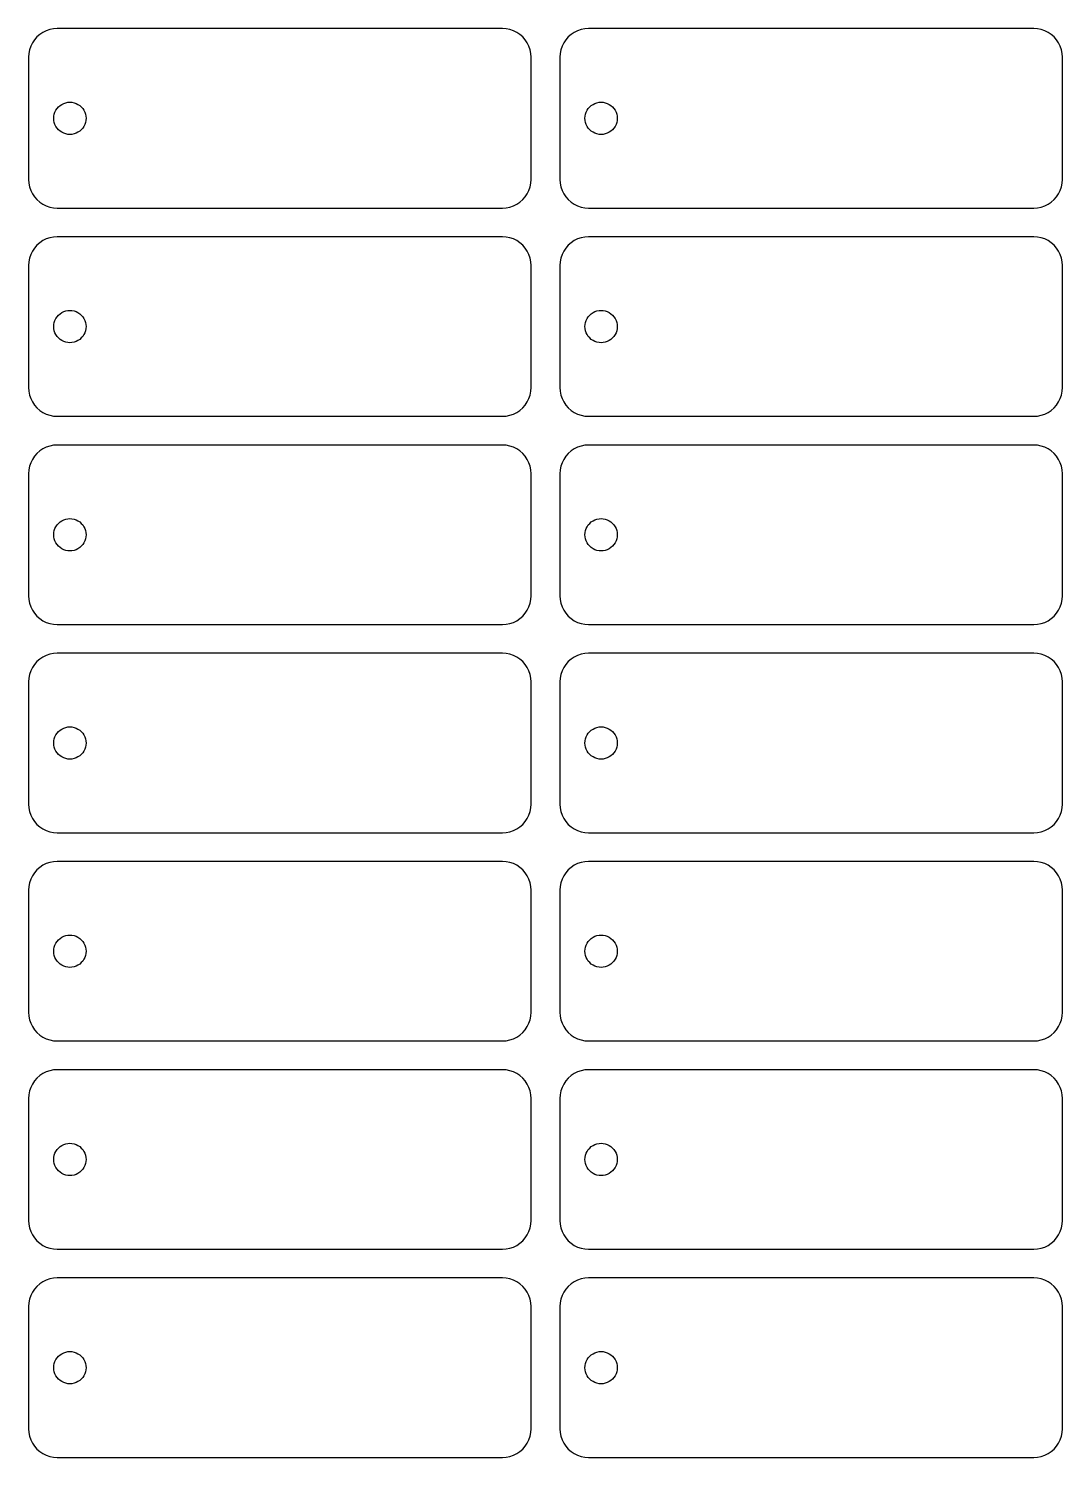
# Model space of a CAD drawing. Header units: metres. Extents: x 5 to 593, y 22 to 395.
# Drawn here: x 153 to 297, y 196 to 395 of the extents above; entities that cross this region are included whole.
import ezdxf

# ---------------------------------------------------------------- set-up
doc = ezdxf.new("R2010")
doc.units = ezdxf.units.M

msp = doc.modelspace()

# ---------------------------------------------------------------- linework, layer by layer
for p, q in [((154.565, 394.173), (154.172, 393.828)), ((155, 394.464), (154.565, 394.173)), ((155.469, 394.696), (155, 394.464)), ((155.965, 394.864), (155.469, 394.696)), ((156.478, 394.966), (155.965, 394.864)), ((157, 395), (156.478, 394.966)), ((219, 395), (157, 395)), ((219.522, 394.966), (219, 395)), ((220.035, 394.864), (219.522, 394.966)), ((220.531, 394.696), (220.035, 394.864)), ((221, 394.464), (220.531, 394.696)), ((221.435, 394.173), (221, 394.464)), ((221.828, 393.828), (221.435, 394.173)), ((228.565, 394.173), (228.172, 393.828)), ((229, 394.464), (228.565, 394.173)), ((229.469, 394.696), (229, 394.464)), ((229.965, 394.864), (229.469, 394.696)), ((230.478, 394.966), (229.965, 394.864)), ((231, 395), (230.478, 394.966)), ((293, 395), (231, 395)), ((293.522, 394.966), (293, 395)), ((294.035, 394.864), (293.522, 394.966)), ((294.531, 394.696), (294.035, 394.864)), ((295, 394.464), (294.531, 394.696)), ((295.435, 394.173), (295, 394.464)), ((295.828, 393.828), (295.435, 394.173)), ((153.136, 392.035), (153.034, 391.522)), ((153.304, 392.531), (153.136, 392.035)), ((153.536, 393), (153.304, 392.531)), ((153.827, 393.435), (153.536, 393)), ((154.172, 393.828), (153.827, 393.435)), ((222.173, 393.435), (221.828, 393.828)), ((222.464, 393), (222.173, 393.435)), ((222.696, 392.531), (222.464, 393)), ((222.864, 392.035), (222.696, 392.531)), ((222.966, 391.522), (222.864, 392.035)), ((227.136, 392.035), (227.034, 391.522)), ((227.304, 392.531), (227.136, 392.035)), ((227.536, 393), (227.304, 392.531)), ((227.827, 393.435), (227.536, 393)), ((228.172, 393.828), (227.827, 393.435)), ((296.173, 393.435), (295.828, 393.828)), ((296.464, 393), (296.173, 393.435)), ((296.696, 392.531), (296.464, 393)), ((296.864, 392.035), (296.696, 392.531)), ((296.966, 391.522), (296.864, 392.035)), ((153.034, 391.522), (153, 391)), ((153, 391), (153, 374)), ((223, 391), (222.966, 391.522)), ((223, 374), (223, 391)), ((227.034, 391.522), (227, 391)), ((227, 391), (227, 374)), ((297, 391), (296.966, 391.522)), ((297, 374), (297, 391)), ((156.965, 383.87), (157.159, 384.091)), ((157.159, 384.091), (157.38, 384.285)), ((157.38, 384.285), (157.625, 384.449)), ((157.625, 384.449), (157.889, 384.579)), ((157.889, 384.579), (158.168, 384.673)), ((158.168, 384.673), (158.456, 384.731)), ((158.456, 384.731), (158.75, 384.75)), ((158.75, 384.75), (159.044, 384.731)), ((159.044, 384.731), (159.332, 384.673)), ((159.332, 384.673), (159.611, 384.579)), ((159.611, 384.579), (159.875, 384.449)), ((159.875, 384.449), (160.12, 384.285)), ((160.12, 384.285), (160.341, 384.091)), ((160.341, 384.091), (160.535, 383.87)), ((230.965, 383.87), (231.159, 384.091)), ((231.159, 384.091), (231.38, 384.285)), ((231.38, 384.285), (231.625, 384.449)), ((231.625, 384.449), (231.889, 384.579)), ((231.889, 384.579), (232.168, 384.673)), ((232.168, 384.673), (232.456, 384.731)), ((232.456, 384.731), (232.75, 384.75)), ((232.75, 384.75), (233.044, 384.731)), ((233.044, 384.731), (233.332, 384.673)), ((233.332, 384.673), (233.611, 384.579)), ((233.611, 384.579), (233.875, 384.449)), ((233.875, 384.449), (234.12, 384.285)), ((234.12, 384.285), (234.341, 384.091)), ((234.341, 384.091), (234.535, 383.87)), ((156.5, 382.5), (156.519, 382.794)), ((156.519, 382.206), (156.5, 382.5)), ((156.519, 382.794), (156.577, 383.082)), ((156.577, 381.918), (156.519, 382.206)), ((156.577, 383.082), (156.671, 383.361)), ((156.671, 383.361), (156.801, 383.625)), ((156.801, 383.625), (156.965, 383.87)), ((160.535, 383.87), (160.699, 383.625)), ((160.699, 383.625), (160.829, 383.361)), ((160.829, 383.361), (160.923, 383.082)), ((160.923, 383.082), (160.981, 382.794)), ((160.981, 382.206), (160.923, 381.918)), ((160.981, 382.794), (161, 382.5)), ((161, 382.5), (160.981, 382.206)), ((230.5, 382.5), (230.519, 382.794)), ((230.519, 382.206), (230.5, 382.5)), ((230.519, 382.794), (230.577, 383.082)), ((230.577, 381.918), (230.519, 382.206)), ((230.577, 383.082), (230.671, 383.361)), ((230.671, 383.361), (230.801, 383.625)), ((230.801, 383.625), (230.965, 383.87)), ((234.535, 383.87), (234.699, 383.625)), ((234.699, 383.625), (234.829, 383.361)), ((234.829, 383.361), (234.923, 383.082)), ((234.923, 383.082), (234.981, 382.794)), ((234.981, 382.206), (234.923, 381.918)), ((234.981, 382.794), (235, 382.5)), ((235, 382.5), (234.981, 382.206)), ((156.671, 381.639), (156.577, 381.918)), ((156.801, 381.375), (156.671, 381.639)), ((156.965, 381.13), (156.801, 381.375)), ((157.159, 380.909), (156.965, 381.13)), ((157.38, 380.715), (157.159, 380.909)), ((157.625, 380.551), (157.38, 380.715)), ((157.889, 380.421), (157.625, 380.551)), ((158.168, 380.327), (157.889, 380.421)), ((158.456, 380.269), (158.168, 380.327)), ((158.75, 380.25), (158.456, 380.269)), ((159.044, 380.269), (158.75, 380.25)), ((159.332, 380.327), (159.044, 380.269)), ((159.611, 380.421), (159.332, 380.327)), ((159.875, 380.551), (159.611, 380.421)), ((160.12, 380.715), (159.875, 380.551)), ((160.341, 380.909), (160.12, 380.715)), ((160.535, 381.13), (160.341, 380.909)), ((160.699, 381.375), (160.535, 381.13)), ((160.829, 381.639), (160.699, 381.375)), ((160.923, 381.918), (160.829, 381.639)), ((230.671, 381.639), (230.577, 381.918)), ((230.801, 381.375), (230.671, 381.639)), ((230.965, 381.13), (230.801, 381.375)), ((231.159, 380.909), (230.965, 381.13)), ((231.38, 380.715), (231.159, 380.909)), ((231.625, 380.551), (231.38, 380.715)), ((231.889, 380.421), (231.625, 380.551)), ((232.168, 380.327), (231.889, 380.421)), ((232.456, 380.269), (232.168, 380.327)), ((232.75, 380.25), (232.456, 380.269)), ((233.044, 380.269), (232.75, 380.25)), ((233.332, 380.327), (233.044, 380.269)), ((233.611, 380.421), (233.332, 380.327)), ((233.875, 380.551), (233.611, 380.421)), ((234.12, 380.715), (233.875, 380.551)), ((234.341, 380.909), (234.12, 380.715)), ((234.535, 381.13), (234.341, 380.909)), ((234.699, 381.375), (234.535, 381.13)), ((234.829, 381.639), (234.699, 381.375)), ((234.923, 381.918), (234.829, 381.639)), ((153, 374), (153.034, 373.478)), ((153.034, 373.478), (153.136, 372.965)), ((153.136, 372.965), (153.304, 372.469)), ((153.304, 372.469), (153.536, 372)), ((222.464, 372), (222.696, 372.469)), ((222.696, 372.469), (222.864, 372.965)), ((222.864, 372.965), (222.966, 373.478)), ((222.966, 373.478), (223, 374)), ((227, 374), (227.034, 373.478)), ((227.034, 373.478), (227.136, 372.965)), ((227.136, 372.965), (227.304, 372.469)), ((227.304, 372.469), (227.536, 372)), ((296.464, 372), (296.696, 372.469)), ((296.696, 372.469), (296.864, 372.965)), ((296.864, 372.965), (296.966, 373.478)), ((296.966, 373.478), (297, 374)), ((153.536, 372), (153.827, 371.565)), ((153.827, 371.565), (154.172, 371.172)), ((154.172, 371.172), (154.565, 370.827)), ((154.565, 370.827), (155, 370.536)), ((155, 370.536), (155.469, 370.304)), ((155.469, 370.304), (155.965, 370.136)), ((220.035, 370.136), (220.531, 370.304)), ((220.531, 370.304), (221, 370.536)), ((221, 370.536), (221.435, 370.827)), ((221.435, 370.827), (221.828, 371.172)), ((221.828, 371.172), (222.173, 371.565)), ((222.173, 371.565), (222.464, 372)), ((227.536, 372), (227.827, 371.565)), ((227.827, 371.565), (228.172, 371.172)), ((228.172, 371.172), (228.565, 370.827)), ((228.565, 370.827), (229, 370.536)), ((229, 370.536), (229.469, 370.304)), ((229.469, 370.304), (229.965, 370.136)), ((294.035, 370.136), (294.531, 370.304)), ((294.531, 370.304), (295, 370.536)), ((295, 370.536), (295.435, 370.827)), ((295.435, 370.827), (295.828, 371.172)), ((295.828, 371.172), (296.173, 371.565)), ((296.173, 371.565), (296.464, 372)), ((155.965, 370.136), (156.478, 370.034)), ((156.478, 370.034), (157, 370)), ((157, 370), (219, 370)), ((219, 370), (219.522, 370.034)), ((219.522, 370.034), (220.035, 370.136)), ((229.965, 370.136), (230.478, 370.034)), ((230.478, 370.034), (231, 370)), ((231, 370), (293, 370)), ((293, 370), (293.522, 370.034)), ((293.522, 370.034), (294.035, 370.136)), ((153.827, 364.435), (153.536, 364)), ((154.172, 364.828), (153.827, 364.435)), ((154.565, 365.173), (154.172, 364.828)), ((155, 365.464), (154.565, 365.173)), ((155.469, 365.696), (155, 365.464)), ((155.965, 365.864), (155.469, 365.696)), ((156.478, 365.966), (155.965, 365.864)), ((157, 366), (156.478, 365.966)), ((219, 366), (157, 366)), ((219.522, 365.966), (219, 366)), ((220.035, 365.864), (219.522, 365.966)), ((220.531, 365.696), (220.035, 365.864)), ((221, 365.464), (220.531, 365.696)), ((221.435, 365.173), (221, 365.464)), ((221.828, 364.828), (221.435, 365.173)), ((222.173, 364.435), (221.828, 364.828)), ((222.464, 364), (222.173, 364.435)), ((227.827, 364.435), (227.536, 364)), ((228.172, 364.828), (227.827, 364.435)), ((228.565, 365.173), (228.172, 364.828)), ((229, 365.464), (228.565, 365.173)), ((229.469, 365.696), (229, 365.464)), ((229.965, 365.864), (229.469, 365.696)), ((230.478, 365.966), (229.965, 365.864)), ((231, 366), (230.478, 365.966)), ((293, 366), (231, 366)), ((293.522, 365.966), (293, 366)), ((294.035, 365.864), (293.522, 365.966)), ((294.531, 365.696), (294.035, 365.864)), ((295, 365.464), (294.531, 365.696)), ((295.435, 365.173), (295, 365.464)), ((295.828, 364.828), (295.435, 365.173)), ((296.173, 364.435), (295.828, 364.828)), ((296.464, 364), (296.173, 364.435)), ((153.034, 362.522), (153, 362)), ((153.136, 363.035), (153.034, 362.522)), ((153.304, 363.531), (153.136, 363.035)), ((153.536, 364), (153.304, 363.531)), ((222.696, 363.531), (222.464, 364)), ((222.864, 363.035), (222.696, 363.531)), ((222.966, 362.522), (222.864, 363.035)), ((223, 362), (222.966, 362.522)), ((227.034, 362.522), (227, 362)), ((227.136, 363.035), (227.034, 362.522)), ((227.304, 363.531), (227.136, 363.035)), ((227.536, 364), (227.304, 363.531)), ((296.696, 363.531), (296.464, 364)), ((296.864, 363.035), (296.696, 363.531)), ((296.966, 362.522), (296.864, 363.035)), ((297, 362), (296.966, 362.522)), ((153, 362), (153, 345)), ((223, 345), (223, 362)), ((227, 362), (227, 345)), ((297, 345), (297, 362)), ((156.577, 354.082), (156.671, 354.361)), ((156.671, 354.361), (156.801, 354.625)), ((156.801, 354.625), (156.965, 354.87)), ((156.965, 354.87), (157.159, 355.091)), ((157.159, 355.091), (157.38, 355.285)), ((157.38, 355.285), (157.625, 355.449)), ((157.625, 355.449), (157.889, 355.579)), ((157.889, 355.579), (158.168, 355.673)), ((158.168, 355.673), (158.456, 355.731)), ((158.456, 355.731), (158.75, 355.75)), ((158.75, 355.75), (159.044, 355.731)), ((159.044, 355.731), (159.332, 355.673)), ((159.332, 355.673), (159.611, 355.579)), ((159.611, 355.579), (159.875, 355.449)), ((159.875, 355.449), (160.12, 355.285)), ((160.12, 355.285), (160.341, 355.091)), ((160.341, 355.091), (160.535, 354.87)), ((160.535, 354.87), (160.699, 354.625)), ((160.699, 354.625), (160.829, 354.361)), ((160.829, 354.361), (160.923, 354.082)), ((230.577, 354.082), (230.671, 354.361)), ((230.671, 354.361), (230.801, 354.625)), ((230.801, 354.625), (230.965, 354.87)), ((230.965, 354.87), (231.159, 355.091)), ((231.159, 355.091), (231.38, 355.285)), ((231.38, 355.285), (231.625, 355.449)), ((231.625, 355.449), (231.889, 355.579)), ((231.889, 355.579), (232.168, 355.673)), ((232.168, 355.673), (232.456, 355.731)), ((232.456, 355.731), (232.75, 355.75)), ((232.75, 355.75), (233.044, 355.731)), ((233.044, 355.731), (233.332, 355.673)), ((233.332, 355.673), (233.611, 355.579)), ((233.611, 355.579), (233.875, 355.449)), ((233.875, 355.449), (234.12, 355.285)), ((234.12, 355.285), (234.341, 355.091)), ((234.341, 355.091), (234.535, 354.87)), ((234.535, 354.87), (234.699, 354.625)), ((234.699, 354.625), (234.829, 354.361)), ((234.829, 354.361), (234.923, 354.082)), ((156.5, 353.5), (156.519, 353.794)), ((156.519, 353.206), (156.5, 353.5)), ((156.519, 353.794), (156.577, 354.082)), ((156.577, 352.918), (156.519, 353.206)), ((156.671, 352.639), (156.577, 352.918)), ((156.801, 352.375), (156.671, 352.639)), ((156.965, 352.13), (156.801, 352.375)), ((160.699, 352.375), (160.535, 352.13)), ((160.829, 352.639), (160.699, 352.375)), ((160.923, 352.918), (160.829, 352.639)), ((160.923, 354.082), (160.981, 353.794)), ((160.981, 353.206), (160.923, 352.918)), ((160.981, 353.794), (161, 353.5)), ((161, 353.5), (160.981, 353.206)), ((230.5, 353.5), (230.519, 353.794)), ((230.519, 353.206), (230.5, 353.5)), ((230.519, 353.794), (230.577, 354.082)), ((230.577, 352.918), (230.519, 353.206)), ((230.671, 352.639), (230.577, 352.918)), ((230.801, 352.375), (230.671, 352.639)), ((230.965, 352.13), (230.801, 352.375)), ((234.699, 352.375), (234.535, 352.13)), ((234.829, 352.639), (234.699, 352.375)), ((234.923, 352.918), (234.829, 352.639)), ((234.923, 354.082), (234.981, 353.794)), ((234.981, 353.206), (234.923, 352.918)), ((234.981, 353.794), (235, 353.5)), ((235, 353.5), (234.981, 353.206)), ((157.159, 351.909), (156.965, 352.13)), ((157.38, 351.715), (157.159, 351.909)), ((157.625, 351.551), (157.38, 351.715)), ((157.889, 351.421), (157.625, 351.551)), ((158.168, 351.327), (157.889, 351.421)), ((158.456, 351.269), (158.168, 351.327)), ((158.75, 351.25), (158.456, 351.269)), ((159.044, 351.269), (158.75, 351.25)), ((159.332, 351.327), (159.044, 351.269)), ((159.611, 351.421), (159.332, 351.327)), ((159.875, 351.551), (159.611, 351.421)), ((160.12, 351.715), (159.875, 351.551)), ((160.341, 351.909), (160.12, 351.715)), ((160.535, 352.13), (160.341, 351.909)), ((231.159, 351.909), (230.965, 352.13)), ((231.38, 351.715), (231.159, 351.909)), ((231.625, 351.551), (231.38, 351.715)), ((231.889, 351.421), (231.625, 351.551)), ((232.168, 351.327), (231.889, 351.421)), ((232.456, 351.269), (232.168, 351.327)), ((232.75, 351.25), (232.456, 351.269)), ((233.044, 351.269), (232.75, 351.25)), ((233.332, 351.327), (233.044, 351.269)), ((233.611, 351.421), (233.332, 351.327)), ((233.875, 351.551), (233.611, 351.421)), ((234.12, 351.715), (233.875, 351.551)), ((234.341, 351.909), (234.12, 351.715)), ((234.535, 352.13), (234.341, 351.909)), ((153, 345), (153.034, 344.478)), ((153.034, 344.478), (153.136, 343.965)), ((222.864, 343.965), (222.966, 344.478)), ((222.966, 344.478), (223, 345)), ((227, 345), (227.034, 344.478)), ((227.034, 344.478), (227.136, 343.965)), ((296.864, 343.965), (296.966, 344.478)), ((296.966, 344.478), (297, 345)), ((153.136, 343.965), (153.304, 343.469)), ((153.304, 343.469), (153.536, 343)), ((153.536, 343), (153.827, 342.565)), ((153.827, 342.565), (154.172, 342.172)), ((221.828, 342.172), (222.173, 342.565)), ((222.173, 342.565), (222.464, 343)), ((222.464, 343), (222.696, 343.469)), ((222.696, 343.469), (222.864, 343.965)), ((227.136, 343.965), (227.304, 343.469)), ((227.304, 343.469), (227.536, 343)), ((227.536, 343), (227.827, 342.565)), ((227.827, 342.565), (228.172, 342.172)), ((295.828, 342.172), (296.173, 342.565)), ((296.173, 342.565), (296.464, 343)), ((296.464, 343), (296.696, 343.469)), ((296.696, 343.469), (296.864, 343.965)), ((154.172, 342.172), (154.565, 341.827)), ((154.565, 341.827), (155, 341.536)), ((155, 341.536), (155.469, 341.304)), ((155.469, 341.304), (155.965, 341.136)), ((155.965, 341.136), (156.478, 341.034)), ((156.478, 341.034), (157, 341)), ((157, 341), (219, 341)), ((219, 341), (219.522, 341.034)), ((219.522, 341.034), (220.035, 341.136)), ((220.035, 341.136), (220.531, 341.304)), ((220.531, 341.304), (221, 341.536)), ((221, 341.536), (221.435, 341.827)), ((221.435, 341.827), (221.828, 342.172)), ((228.172, 342.172), (228.565, 341.827)), ((228.565, 341.827), (229, 341.536)), ((229, 341.536), (229.469, 341.304)), ((229.469, 341.304), (229.965, 341.136)), ((229.965, 341.136), (230.478, 341.034)), ((230.478, 341.034), (231, 341)), ((231, 341), (293, 341)), ((293, 341), (293.522, 341.034)), ((293.522, 341.034), (294.035, 341.136)), ((294.035, 341.136), (294.531, 341.304)), ((294.531, 341.304), (295, 341.536)), ((295, 341.536), (295.435, 341.827)), ((295.435, 341.827), (295.828, 342.172)), ((155, 336.464), (154.565, 336.173)), ((155.469, 336.696), (155, 336.464)), ((155.965, 336.864), (155.469, 336.696)), ((156.478, 336.966), (155.965, 336.864)), ((157, 337), (156.478, 336.966)), ((219, 337), (157, 337)), ((219.522, 336.966), (219, 337)), ((220.035, 336.864), (219.522, 336.966)), ((220.531, 336.696), (220.035, 336.864)), ((221, 336.464), (220.531, 336.696)), ((221.435, 336.173), (221, 336.464)), ((229, 336.464), (228.565, 336.173)), ((229.469, 336.696), (229, 336.464)), ((229.965, 336.864), (229.469, 336.696)), ((230.478, 336.966), (229.965, 336.864)), ((231, 337), (230.478, 336.966)), ((293, 337), (231, 337)), ((293.522, 336.966), (293, 337)), ((294.035, 336.864), (293.522, 336.966)), ((294.531, 336.696), (294.035, 336.864)), ((295, 336.464), (294.531, 336.696)), ((295.435, 336.173), (295, 336.464)), ((153.304, 334.531), (153.136, 334.035)), ((153.536, 335), (153.304, 334.531)), ((153.827, 335.435), (153.536, 335)), ((154.172, 335.828), (153.827, 335.435)), ((154.565, 336.173), (154.172, 335.828)), ((221.828, 335.828), (221.435, 336.173)), ((222.173, 335.435), (221.828, 335.828)), ((222.464, 335), (222.173, 335.435)), ((222.696, 334.531), (222.464, 335)), ((222.864, 334.035), (222.696, 334.531)), ((227.304, 334.531), (227.136, 334.035)), ((227.536, 335), (227.304, 334.531)), ((227.827, 335.435), (227.536, 335)), ((228.172, 335.828), (227.827, 335.435)), ((228.565, 336.173), (228.172, 335.828)), ((295.828, 335.828), (295.435, 336.173)), ((296.173, 335.435), (295.828, 335.828)), ((296.464, 335), (296.173, 335.435)), ((296.696, 334.531), (296.464, 335)), ((296.864, 334.035), (296.696, 334.531)), ((153.034, 333.522), (153, 333)), ((153, 333), (153, 316)), ((153.136, 334.035), (153.034, 333.522)), ((222.966, 333.522), (222.864, 334.035)), ((223, 333), (222.966, 333.522)), ((223, 316), (223, 333)), ((227.034, 333.522), (227, 333)), ((227, 333), (227, 316)), ((227.136, 334.035), (227.034, 333.522)), ((296.966, 333.522), (296.864, 334.035)), ((297, 333), (296.966, 333.522)), ((297, 316), (297, 333)), ((157.38, 326.285), (157.625, 326.449)), ((157.625, 326.449), (157.889, 326.579)), ((157.889, 326.579), (158.168, 326.673)), ((158.168, 326.673), (158.456, 326.731)), ((158.456, 326.731), (158.75, 326.75)), ((158.75, 326.75), (159.044, 326.731)), ((159.044, 326.731), (159.332, 326.673)), ((159.332, 326.673), (159.611, 326.579)), ((159.611, 326.579), (159.875, 326.449)), ((159.875, 326.449), (160.12, 326.285)), ((231.38, 326.285), (231.625, 326.449)), ((231.625, 326.449), (231.889, 326.579)), ((231.889, 326.579), (232.168, 326.673)), ((232.168, 326.673), (232.456, 326.731)), ((232.456, 326.731), (232.75, 326.75)), ((232.75, 326.75), (233.044, 326.731)), ((233.044, 326.731), (233.332, 326.673)), ((233.332, 326.673), (233.611, 326.579)), ((233.611, 326.579), (233.875, 326.449)), ((233.875, 326.449), (234.12, 326.285)), ((156.5, 324.5), (156.519, 324.794)), ((156.519, 324.206), (156.5, 324.5)), ((156.519, 324.794), (156.577, 325.082)), ((156.577, 325.082), (156.671, 325.361)), ((156.671, 325.361), (156.801, 325.625)), ((156.801, 325.625), (156.965, 325.87)), ((156.965, 325.87), (157.159, 326.091)), ((157.159, 326.091), (157.38, 326.285)), ((160.12, 326.285), (160.341, 326.091)), ((160.341, 326.091), (160.535, 325.87)), ((160.535, 325.87), (160.699, 325.625)), ((160.699, 325.625), (160.829, 325.361)), ((160.829, 325.361), (160.923, 325.082)), ((160.923, 325.082), (160.981, 324.794)), ((160.981, 324.794), (161, 324.5)), ((161, 324.5), (160.981, 324.206)), ((230.5, 324.5), (230.519, 324.794)), ((230.519, 324.206), (230.5, 324.5)), ((230.519, 324.794), (230.577, 325.082)), ((230.577, 325.082), (230.671, 325.361)), ((230.671, 325.361), (230.801, 325.625)), ((230.801, 325.625), (230.965, 325.87)), ((230.965, 325.87), (231.159, 326.091)), ((231.159, 326.091), (231.38, 326.285)), ((234.12, 326.285), (234.341, 326.091)), ((234.341, 326.091), (234.535, 325.87)), ((234.535, 325.87), (234.699, 325.625)), ((234.699, 325.625), (234.829, 325.361)), ((234.829, 325.361), (234.923, 325.082)), ((234.923, 325.082), (234.981, 324.794)), ((234.981, 324.794), (235, 324.5)), ((235, 324.5), (234.981, 324.206)), ((156.577, 323.918), (156.519, 324.206)), ((156.671, 323.639), (156.577, 323.918)), ((156.801, 323.375), (156.671, 323.639)), ((156.965, 323.13), (156.801, 323.375)), ((157.159, 322.909), (156.965, 323.13)), ((157.38, 322.715), (157.159, 322.909)), ((157.625, 322.551), (157.38, 322.715)), ((157.889, 322.421), (157.625, 322.551)), ((158.168, 322.327), (157.889, 322.421)), ((159.611, 322.421), (159.332, 322.327)), ((159.875, 322.551), (159.611, 322.421)), ((160.12, 322.715), (159.875, 322.551)), ((160.341, 322.909), (160.12, 322.715)), ((160.535, 323.13), (160.341, 322.909)), ((160.699, 323.375), (160.535, 323.13)), ((160.829, 323.639), (160.699, 323.375)), ((160.923, 323.918), (160.829, 323.639)), ((160.981, 324.206), (160.923, 323.918)), ((230.577, 323.918), (230.519, 324.206)), ((230.671, 323.639), (230.577, 323.918)), ((230.801, 323.375), (230.671, 323.639)), ((230.965, 323.13), (230.801, 323.375)), ((231.159, 322.909), (230.965, 323.13)), ((231.38, 322.715), (231.159, 322.909)), ((231.625, 322.551), (231.38, 322.715)), ((231.889, 322.421), (231.625, 322.551)), ((232.168, 322.327), (231.889, 322.421)), ((233.611, 322.421), (233.332, 322.327)), ((233.875, 322.551), (233.611, 322.421)), ((234.12, 322.715), (233.875, 322.551)), ((234.341, 322.909), (234.12, 322.715)), ((234.535, 323.13), (234.341, 322.909)), ((234.699, 323.375), (234.535, 323.13)), ((234.829, 323.639), (234.699, 323.375)), ((234.923, 323.918), (234.829, 323.639)), ((234.981, 324.206), (234.923, 323.918)), ((158.456, 322.269), (158.168, 322.327)), ((158.75, 322.25), (158.456, 322.269)), ((159.044, 322.269), (158.75, 322.25)), ((159.332, 322.327), (159.044, 322.269)), ((232.456, 322.269), (232.168, 322.327)), ((232.75, 322.25), (232.456, 322.269)), ((233.044, 322.269), (232.75, 322.25)), ((233.332, 322.327), (233.044, 322.269)), ((153, 316), (153.034, 315.478)), ((153.034, 315.478), (153.136, 314.965)), ((153.136, 314.965), (153.304, 314.469)), ((153.304, 314.469), (153.536, 314)), ((222.464, 314), (222.696, 314.469)), ((222.696, 314.469), (222.864, 314.965)), ((222.864, 314.965), (222.966, 315.478)), ((222.966, 315.478), (223, 316)), ((227, 316), (227.034, 315.478)), ((227.034, 315.478), (227.136, 314.965)), ((227.136, 314.965), (227.304, 314.469)), ((227.304, 314.469), (227.536, 314)), ((296.464, 314), (296.696, 314.469)), ((296.696, 314.469), (296.864, 314.965)), ((296.864, 314.965), (296.966, 315.478)), ((296.966, 315.478), (297, 316)), ((153.536, 314), (153.827, 313.565)), ((153.827, 313.565), (154.172, 313.172)), ((154.172, 313.172), (154.565, 312.827)), ((154.565, 312.827), (155, 312.536)), ((155, 312.536), (155.469, 312.304)), ((220.531, 312.304), (221, 312.536)), ((221, 312.536), (221.435, 312.827)), ((221.435, 312.827), (221.828, 313.172)), ((221.828, 313.172), (222.173, 313.565)), ((222.173, 313.565), (222.464, 314)), ((227.536, 314), (227.827, 313.565)), ((227.827, 313.565), (228.172, 313.172)), ((228.172, 313.172), (228.565, 312.827)), ((228.565, 312.827), (229, 312.536)), ((229, 312.536), (229.469, 312.304)), ((294.531, 312.304), (295, 312.536)), ((295, 312.536), (295.435, 312.827)), ((295.435, 312.827), (295.828, 313.172)), ((295.828, 313.172), (296.173, 313.565)), ((296.173, 313.565), (296.464, 314)), ((155.469, 312.304), (155.965, 312.136)), ((155.965, 312.136), (156.478, 312.034)), ((156.478, 312.034), (157, 312)), ((157, 312), (219, 312)), ((219, 312), (219.522, 312.034)), ((219.522, 312.034), (220.035, 312.136)), ((220.035, 312.136), (220.531, 312.304)), ((229.469, 312.304), (229.965, 312.136)), ((229.965, 312.136), (230.478, 312.034)), ((230.478, 312.034), (231, 312)), ((231, 312), (293, 312)), ((293, 312), (293.522, 312.034)), ((293.522, 312.034), (294.035, 312.136)), ((294.035, 312.136), (294.531, 312.304)), ((154.172, 306.828), (153.827, 306.435)), ((154.565, 307.173), (154.172, 306.828)), ((155, 307.464), (154.565, 307.173)), ((155.469, 307.696), (155, 307.464)), ((155.965, 307.864), (155.469, 307.696)), ((156.478, 307.966), (155.965, 307.864)), ((157, 308), (156.478, 307.966)), ((219, 308), (157, 308)), ((219.522, 307.966), (219, 308)), ((220.035, 307.864), (219.522, 307.966)), ((220.531, 307.696), (220.035, 307.864)), ((221, 307.464), (220.531, 307.696)), ((221.435, 307.173), (221, 307.464)), ((221.828, 306.828), (221.435, 307.173)), ((222.173, 306.435), (221.828, 306.828)), ((228.172, 306.828), (227.827, 306.435)), ((228.565, 307.173), (228.172, 306.828)), ((229, 307.464), (228.565, 307.173)), ((229.469, 307.696), (229, 307.464)), ((229.965, 307.864), (229.469, 307.696)), ((230.478, 307.966), (229.965, 307.864)), ((231, 308), (230.478, 307.966)), ((293, 308), (231, 308)), ((293.522, 307.966), (293, 308)), ((294.035, 307.864), (293.522, 307.966)), ((294.531, 307.696), (294.035, 307.864)), ((295, 307.464), (294.531, 307.696)), ((295.435, 307.173), (295, 307.464)), ((295.828, 306.828), (295.435, 307.173)), ((296.173, 306.435), (295.828, 306.828)), ((153.034, 304.522), (153, 304)), ((153.136, 305.035), (153.034, 304.522)), ((153.304, 305.531), (153.136, 305.035)), ((153.536, 306), (153.304, 305.531)), ((153.827, 306.435), (153.536, 306)), ((222.464, 306), (222.173, 306.435)), ((222.696, 305.531), (222.464, 306)), ((222.864, 305.035), (222.696, 305.531)), ((222.966, 304.522), (222.864, 305.035)), ((223, 304), (222.966, 304.522)), ((227.034, 304.522), (227, 304)), ((227.136, 305.035), (227.034, 304.522)), ((227.304, 305.531), (227.136, 305.035)), ((227.536, 306), (227.304, 305.531)), ((227.827, 306.435), (227.536, 306)), ((296.464, 306), (296.173, 306.435)), ((296.696, 305.531), (296.464, 306)), ((296.864, 305.035), (296.696, 305.531)), ((296.966, 304.522), (296.864, 305.035)), ((297, 304), (296.966, 304.522)), ((153, 304), (153, 287)), ((223, 287), (223, 304)), ((227, 304), (227, 287)), ((297, 287), (297, 304)), ((156.671, 296.361), (156.801, 296.625)), ((156.801, 296.625), (156.965, 296.87)), ((156.965, 296.87), (157.159, 297.091)), ((157.159, 297.091), (157.38, 297.285)), ((157.38, 297.285), (157.625, 297.449)), ((157.625, 297.449), (157.889, 297.579)), ((157.889, 297.579), (158.168, 297.673)), ((158.168, 297.673), (158.456, 297.731)), ((158.456, 297.731), (158.75, 297.75)), ((158.75, 297.75), (159.044, 297.731)), ((159.044, 297.731), (159.332, 297.673)), ((159.332, 297.673), (159.611, 297.579)), ((159.611, 297.579), (159.875, 297.449)), ((159.875, 297.449), (160.12, 297.285)), ((160.12, 297.285), (160.341, 297.091)), ((160.341, 297.091), (160.535, 296.87)), ((160.535, 296.87), (160.699, 296.625)), ((160.699, 296.625), (160.829, 296.361)), ((230.671, 296.361), (230.801, 296.625)), ((230.801, 296.625), (230.965, 296.87)), ((230.965, 296.87), (231.159, 297.091)), ((231.159, 297.091), (231.38, 297.285)), ((231.38, 297.285), (231.625, 297.449)), ((231.625, 297.449), (231.889, 297.579)), ((231.889, 297.579), (232.168, 297.673)), ((232.168, 297.673), (232.456, 297.731)), ((232.456, 297.731), (232.75, 297.75)), ((232.75, 297.75), (233.044, 297.731)), ((233.044, 297.731), (233.332, 297.673)), ((233.332, 297.673), (233.611, 297.579)), ((233.611, 297.579), (233.875, 297.449)), ((233.875, 297.449), (234.12, 297.285)), ((234.12, 297.285), (234.341, 297.091)), ((234.341, 297.091), (234.535, 296.87)), ((234.535, 296.87), (234.699, 296.625)), ((234.699, 296.625), (234.829, 296.361)), ((156.5, 295.5), (156.519, 295.794)), ((156.519, 295.206), (156.5, 295.5)), ((156.519, 295.794), (156.577, 296.082)), ((156.577, 294.918), (156.519, 295.206)), ((156.577, 296.082), (156.671, 296.361)), ((156.671, 294.639), (156.577, 294.918)), ((156.801, 294.375), (156.671, 294.639)), ((160.829, 294.639), (160.699, 294.375)), ((160.829, 296.361), (160.923, 296.082)), ((160.923, 294.918), (160.829, 294.639)), ((160.923, 296.082), (160.981, 295.794)), ((160.981, 295.206), (160.923, 294.918)), ((160.981, 295.794), (161, 295.5)), ((161, 295.5), (160.981, 295.206)), ((230.5, 295.5), (230.519, 295.794)), ((230.519, 295.206), (230.5, 295.5)), ((230.519, 295.794), (230.577, 296.082)), ((230.577, 294.918), (230.519, 295.206)), ((230.577, 296.082), (230.671, 296.361)), ((230.671, 294.639), (230.577, 294.918)), ((230.801, 294.375), (230.671, 294.639)), ((234.829, 294.639), (234.699, 294.375)), ((234.829, 296.361), (234.923, 296.082)), ((234.923, 294.918), (234.829, 294.639)), ((234.923, 296.082), (234.981, 295.794)), ((234.981, 295.206), (234.923, 294.918)), ((234.981, 295.794), (235, 295.5)), ((235, 295.5), (234.981, 295.206)), ((156.965, 294.13), (156.801, 294.375)), ((157.159, 293.909), (156.965, 294.13)), ((157.38, 293.715), (157.159, 293.909)), ((157.625, 293.551), (157.38, 293.715)), ((157.889, 293.421), (157.625, 293.551)), ((158.168, 293.327), (157.889, 293.421)), ((158.456, 293.269), (158.168, 293.327)), ((158.75, 293.25), (158.456, 293.269)), ((159.044, 293.269), (158.75, 293.25)), ((159.332, 293.327), (159.044, 293.269)), ((159.611, 293.421), (159.332, 293.327)), ((159.875, 293.551), (159.611, 293.421)), ((160.12, 293.715), (159.875, 293.551)), ((160.341, 293.909), (160.12, 293.715)), ((160.535, 294.13), (160.341, 293.909)), ((160.699, 294.375), (160.535, 294.13)), ((230.965, 294.13), (230.801, 294.375)), ((231.159, 293.909), (230.965, 294.13)), ((231.38, 293.715), (231.159, 293.909)), ((231.625, 293.551), (231.38, 293.715)), ((231.889, 293.421), (231.625, 293.551)), ((232.168, 293.327), (231.889, 293.421)), ((232.456, 293.269), (232.168, 293.327)), ((232.75, 293.25), (232.456, 293.269)), ((233.044, 293.269), (232.75, 293.25)), ((233.332, 293.327), (233.044, 293.269)), ((233.611, 293.421), (233.332, 293.327)), ((233.875, 293.551), (233.611, 293.421)), ((234.12, 293.715), (233.875, 293.551)), ((234.341, 293.909), (234.12, 293.715)), ((234.535, 294.13), (234.341, 293.909)), ((234.699, 294.375), (234.535, 294.13)), ((153, 287), (153.034, 286.478)), ((222.966, 286.478), (223, 287)), ((227, 287), (227.034, 286.478)), ((296.966, 286.478), (297, 287)), ((153.034, 286.478), (153.136, 285.965)), ((153.136, 285.965), (153.304, 285.469)), ((153.304, 285.469), (153.536, 285)), ((153.536, 285), (153.827, 284.565)), ((222.173, 284.565), (222.464, 285)), ((222.464, 285), (222.696, 285.469)), ((222.696, 285.469), (222.864, 285.965)), ((222.864, 285.965), (222.966, 286.478)), ((227.034, 286.478), (227.136, 285.965)), ((227.136, 285.965), (227.304, 285.469)), ((227.304, 285.469), (227.536, 285)), ((227.536, 285), (227.827, 284.565)), ((296.173, 284.565), (296.464, 285)), ((296.464, 285), (296.696, 285.469)), ((296.696, 285.469), (296.864, 285.965)), ((296.864, 285.965), (296.966, 286.478)), ((153.827, 284.565), (154.172, 284.172)), ((154.172, 284.172), (154.565, 283.827)), ((154.565, 283.827), (155, 283.536)), ((155, 283.536), (155.469, 283.304)), ((155.469, 283.304), (155.965, 283.136)), ((155.965, 283.136), (156.478, 283.034)), ((156.478, 283.034), (157, 283)), ((157, 283), (219, 283)), ((219, 283), (219.522, 283.034)), ((219.522, 283.034), (220.035, 283.136)), ((220.035, 283.136), (220.531, 283.304)), ((220.531, 283.304), (221, 283.536)), ((221, 283.536), (221.435, 283.827)), ((221.435, 283.827), (221.828, 284.172)), ((221.828, 284.172), (222.173, 284.565)), ((227.827, 284.565), (228.172, 284.172)), ((228.172, 284.172), (228.565, 283.827)), ((228.565, 283.827), (229, 283.536)), ((229, 283.536), (229.469, 283.304)), ((229.469, 283.304), (229.965, 283.136)), ((229.965, 283.136), (230.478, 283.034)), ((230.478, 283.034), (231, 283)), ((231, 283), (293, 283)), ((293, 283), (293.522, 283.034)), ((293.522, 283.034), (294.035, 283.136)), ((294.035, 283.136), (294.531, 283.304)), ((294.531, 283.304), (295, 283.536)), ((295, 283.536), (295.435, 283.827)), ((295.435, 283.827), (295.828, 284.172)), ((295.828, 284.172), (296.173, 284.565)), ((155.469, 278.696), (155, 278.464)), ((155.965, 278.864), (155.469, 278.696)), ((156.478, 278.966), (155.965, 278.864)), ((157, 279), (156.478, 278.966)), ((219, 279), (157, 279)), ((219.522, 278.966), (219, 279)), ((220.035, 278.864), (219.522, 278.966)), ((220.531, 278.696), (220.035, 278.864)), ((221, 278.464), (220.531, 278.696)), ((229.469, 278.696), (229, 278.464)), ((229.965, 278.864), (229.469, 278.696)), ((230.478, 278.966), (229.965, 278.864)), ((231, 279), (230.478, 278.966)), ((293, 279), (231, 279)), ((293.522, 278.966), (293, 279)), ((294.035, 278.864), (293.522, 278.966)), ((294.531, 278.696), (294.035, 278.864)), ((295, 278.464), (294.531, 278.696)), ((153.536, 277), (153.304, 276.531)), ((153.827, 277.435), (153.536, 277)), ((154.172, 277.828), (153.827, 277.435)), ((154.565, 278.173), (154.172, 277.828)), ((155, 278.464), (154.565, 278.173)), ((221.435, 278.173), (221, 278.464)), ((221.828, 277.828), (221.435, 278.173)), ((222.173, 277.435), (221.828, 277.828)), ((222.464, 277), (222.173, 277.435)), ((222.696, 276.531), (222.464, 277)), ((227.536, 277), (227.304, 276.531)), ((227.827, 277.435), (227.536, 277)), ((228.172, 277.828), (227.827, 277.435)), ((228.565, 278.173), (228.172, 277.828)), ((229, 278.464), (228.565, 278.173)), ((295.435, 278.173), (295, 278.464)), ((295.828, 277.828), (295.435, 278.173)), ((296.173, 277.435), (295.828, 277.828)), ((296.464, 277), (296.173, 277.435)), ((296.696, 276.531), (296.464, 277)), ((153.034, 275.522), (153, 275)), ((153, 275), (153, 258)), ((153.136, 276.035), (153.034, 275.522)), ((153.304, 276.531), (153.136, 276.035)), ((222.864, 276.035), (222.696, 276.531)), ((222.966, 275.522), (222.864, 276.035)), ((223, 275), (222.966, 275.522)), ((223, 258), (223, 275)), ((227.034, 275.522), (227, 275)), ((227, 275), (227, 258)), ((227.136, 276.035), (227.034, 275.522)), ((227.304, 276.531), (227.136, 276.035)), ((296.864, 276.035), (296.696, 276.531)), ((296.966, 275.522), (296.864, 276.035)), ((297, 275), (296.966, 275.522)), ((297, 258), (297, 275)), ((157.889, 268.579), (158.168, 268.673)), ((158.168, 268.673), (158.456, 268.731)), ((158.456, 268.731), (158.75, 268.75)), ((158.75, 268.75), (159.044, 268.731)), ((159.044, 268.731), (159.332, 268.673)), ((159.332, 268.673), (159.611, 268.579)), ((231.889, 268.579), (232.168, 268.673)), ((232.168, 268.673), (232.456, 268.731)), ((232.456, 268.731), (232.75, 268.75)), ((232.75, 268.75), (233.044, 268.731)), ((233.044, 268.731), (233.332, 268.673)), ((233.332, 268.673), (233.611, 268.579)), ((156.5, 266.5), (156.519, 266.794)), ((156.519, 266.794), (156.577, 267.082)), ((156.577, 267.082), (156.671, 267.361)), ((156.671, 267.361), (156.801, 267.625)), ((156.801, 267.625), (156.965, 267.87)), ((156.965, 267.87), (157.159, 268.091)), ((157.159, 268.091), (157.38, 268.285)), ((157.38, 268.285), (157.625, 268.449)), ((157.625, 268.449), (157.889, 268.579)), ((159.611, 268.579), (159.875, 268.449)), ((159.875, 268.449), (160.12, 268.285)), ((160.12, 268.285), (160.341, 268.091)), ((160.341, 268.091), (160.535, 267.87)), ((160.535, 267.87), (160.699, 267.625)), ((160.699, 267.625), (160.829, 267.361)), ((160.829, 267.361), (160.923, 267.082)), ((160.923, 267.082), (160.981, 266.794)), ((160.981, 266.794), (161, 266.5)), ((230.5, 266.5), (230.519, 266.794)), ((230.519, 266.794), (230.577, 267.082)), ((230.577, 267.082), (230.671, 267.361)), ((230.671, 267.361), (230.801, 267.625)), ((230.801, 267.625), (230.965, 267.87)), ((230.965, 267.87), (231.159, 268.091)), ((231.159, 268.091), (231.38, 268.285)), ((231.38, 268.285), (231.625, 268.449)), ((231.625, 268.449), (231.889, 268.579)), ((233.611, 268.579), (233.875, 268.449)), ((233.875, 268.449), (234.12, 268.285)), ((234.12, 268.285), (234.341, 268.091)), ((234.341, 268.091), (234.535, 267.87)), ((234.535, 267.87), (234.699, 267.625)), ((234.699, 267.625), (234.829, 267.361)), ((234.829, 267.361), (234.923, 267.082)), ((234.923, 267.082), (234.981, 266.794)), ((234.981, 266.794), (235, 266.5)), ((156.519, 266.206), (156.5, 266.5)), ((156.577, 265.918), (156.519, 266.206)), ((156.671, 265.639), (156.577, 265.918)), ((156.801, 265.375), (156.671, 265.639)), ((156.965, 265.13), (156.801, 265.375)), ((157.159, 264.909), (156.965, 265.13)), ((157.38, 264.715), (157.159, 264.909)), ((157.625, 264.551), (157.38, 264.715)), ((160.12, 264.715), (159.875, 264.551)), ((160.341, 264.909), (160.12, 264.715)), ((160.535, 265.13), (160.341, 264.909)), ((160.699, 265.375), (160.535, 265.13)), ((160.829, 265.639), (160.699, 265.375)), ((160.923, 265.918), (160.829, 265.639)), ((160.981, 266.206), (160.923, 265.918)), ((161, 266.5), (160.981, 266.206)), ((230.519, 266.206), (230.5, 266.5)), ((230.577, 265.918), (230.519, 266.206)), ((230.671, 265.639), (230.577, 265.918)), ((230.801, 265.375), (230.671, 265.639)), ((230.965, 265.13), (230.801, 265.375)), ((231.159, 264.909), (230.965, 265.13)), ((231.38, 264.715), (231.159, 264.909)), ((231.625, 264.551), (231.38, 264.715)), ((234.12, 264.715), (233.875, 264.551)), ((234.341, 264.909), (234.12, 264.715)), ((234.535, 265.13), (234.341, 264.909)), ((234.699, 265.375), (234.535, 265.13)), ((234.829, 265.639), (234.699, 265.375)), ((234.923, 265.918), (234.829, 265.639)), ((234.981, 266.206), (234.923, 265.918)), ((235, 266.5), (234.981, 266.206)), ((157.889, 264.421), (157.625, 264.551)), ((158.168, 264.327), (157.889, 264.421)), ((158.456, 264.269), (158.168, 264.327)), ((158.75, 264.25), (158.456, 264.269)), ((159.044, 264.269), (158.75, 264.25)), ((159.332, 264.327), (159.044, 264.269)), ((159.611, 264.421), (159.332, 264.327)), ((159.875, 264.551), (159.611, 264.421)), ((231.889, 264.421), (231.625, 264.551)), ((232.168, 264.327), (231.889, 264.421)), ((232.456, 264.269), (232.168, 264.327)), ((232.75, 264.25), (232.456, 264.269)), ((233.044, 264.269), (232.75, 264.25)), ((233.332, 264.327), (233.044, 264.269)), ((233.611, 264.421), (233.332, 264.327)), ((233.875, 264.551), (233.611, 264.421)), ((153, 258), (153.034, 257.478)), ((153.034, 257.478), (153.136, 256.965)), ((153.136, 256.965), (153.304, 256.469)), ((222.696, 256.469), (222.864, 256.965)), ((222.864, 256.965), (222.966, 257.478)), ((222.966, 257.478), (223, 258)), ((227, 258), (227.034, 257.478)), ((227.034, 257.478), (227.136, 256.965)), ((227.136, 256.965), (227.304, 256.469)), ((296.696, 256.469), (296.864, 256.965)), ((296.864, 256.965), (296.966, 257.478)), ((296.966, 257.478), (297, 258)), ((153.304, 256.469), (153.536, 256)), ((153.536, 256), (153.827, 255.565)), ((153.827, 255.565), (154.172, 255.172)), ((154.172, 255.172), (154.565, 254.827)), ((154.565, 254.827), (155, 254.536)), ((221, 254.536), (221.435, 254.827)), ((221.435, 254.827), (221.828, 255.172)), ((221.828, 255.172), (222.173, 255.565)), ((222.173, 255.565), (222.464, 256)), ((222.464, 256), (222.696, 256.469)), ((227.304, 256.469), (227.536, 256)), ((227.536, 256), (227.827, 255.565)), ((227.827, 255.565), (228.172, 255.172)), ((228.172, 255.172), (228.565, 254.827)), ((228.565, 254.827), (229, 254.536)), ((295, 254.536), (295.435, 254.827)), ((295.435, 254.827), (295.828, 255.172)), ((295.828, 255.172), (296.173, 255.565)), ((296.173, 255.565), (296.464, 256)), ((296.464, 256), (296.696, 256.469)), ((155, 254.536), (155.469, 254.304)), ((155.469, 254.304), (155.965, 254.136)), ((155.965, 254.136), (156.478, 254.034)), ((156.478, 254.034), (157, 254)), ((157, 254), (219, 254)), ((219, 254), (219.522, 254.034)), ((219.522, 254.034), (220.035, 254.136)), ((220.035, 254.136), (220.531, 254.304)), ((220.531, 254.304), (221, 254.536)), ((229, 254.536), (229.469, 254.304)), ((229.469, 254.304), (229.965, 254.136)), ((229.965, 254.136), (230.478, 254.034)), ((230.478, 254.034), (231, 254)), ((231, 254), (293, 254)), ((293, 254), (293.522, 254.034)), ((293.522, 254.034), (294.035, 254.136)), ((294.035, 254.136), (294.531, 254.304)), ((294.531, 254.304), (295, 254.536)), ((154.172, 248.828), (153.827, 248.435)), ((154.565, 249.173), (154.172, 248.828)), ((155, 249.464), (154.565, 249.173)), ((155.469, 249.696), (155, 249.464)), ((155.965, 249.864), (155.469, 249.696)), ((156.478, 249.966), (155.965, 249.864)), ((157, 250), (156.478, 249.966)), ((219, 250), (157, 250)), ((219.522, 249.966), (219, 250)), ((220.035, 249.864), (219.522, 249.966)), ((220.531, 249.696), (220.035, 249.864)), ((221, 249.464), (220.531, 249.696)), ((221.435, 249.173), (221, 249.464)), ((221.828, 248.828), (221.435, 249.173)), ((222.173, 248.435), (221.828, 248.828)), ((228.172, 248.828), (227.827, 248.435)), ((228.565, 249.173), (228.172, 248.828)), ((229, 249.464), (228.565, 249.173)), ((229.469, 249.696), (229, 249.464)), ((229.965, 249.864), (229.469, 249.696)), ((230.478, 249.966), (229.965, 249.864)), ((231, 250), (230.478, 249.966)), ((293, 250), (231, 250)), ((293.522, 249.966), (293, 250)), ((294.035, 249.864), (293.522, 249.966)), ((294.531, 249.696), (294.035, 249.864)), ((295, 249.464), (294.531, 249.696)), ((295.435, 249.173), (295, 249.464)), ((295.828, 248.828), (295.435, 249.173)), ((296.173, 248.435), (295.828, 248.828)), ((153.136, 247.035), (153.034, 246.522)), ((153.304, 247.531), (153.136, 247.035)), ((153.536, 248), (153.304, 247.531)), ((153.827, 248.435), (153.536, 248)), ((222.464, 248), (222.173, 248.435)), ((222.696, 247.531), (222.464, 248)), ((222.864, 247.035), (222.696, 247.531)), ((222.966, 246.522), (222.864, 247.035)), ((227.136, 247.035), (227.034, 246.522)), ((227.304, 247.531), (227.136, 247.035)), ((227.536, 248), (227.304, 247.531)), ((227.827, 248.435), (227.536, 248)), ((296.464, 248), (296.173, 248.435)), ((296.696, 247.531), (296.464, 248)), ((296.864, 247.035), (296.696, 247.531)), ((296.966, 246.522), (296.864, 247.035)), ((153.034, 246.522), (153, 246)), ((153, 246), (153, 229)), ((223, 246), (222.966, 246.522)), ((223, 229), (223, 246)), ((227.034, 246.522), (227, 246)), ((227, 246), (227, 229)), ((297, 246), (296.966, 246.522)), ((297, 229), (297, 246)), ((156.801, 238.625), (156.965, 238.87)), ((156.965, 238.87), (157.159, 239.091)), ((157.159, 239.091), (157.38, 239.285)), ((157.38, 239.285), (157.625, 239.449)), ((157.625, 239.449), (157.889, 239.579)), ((157.889, 239.579), (158.168, 239.673)), ((158.168, 239.673), (158.456, 239.731)), ((158.456, 239.731), (158.75, 239.75)), ((158.75, 239.75), (159.044, 239.731)), ((159.044, 239.731), (159.332, 239.673)), ((159.332, 239.673), (159.611, 239.579)), ((159.611, 239.579), (159.875, 239.449)), ((159.875, 239.449), (160.12, 239.285)), ((160.12, 239.285), (160.341, 239.091)), ((160.341, 239.091), (160.535, 238.87)), ((160.535, 238.87), (160.699, 238.625)), ((230.801, 238.625), (230.965, 238.87)), ((230.965, 238.87), (231.159, 239.091)), ((231.159, 239.091), (231.38, 239.285)), ((231.38, 239.285), (231.625, 239.449)), ((231.625, 239.449), (231.889, 239.579)), ((231.889, 239.579), (232.168, 239.673)), ((232.168, 239.673), (232.456, 239.731)), ((232.456, 239.731), (232.75, 239.75)), ((232.75, 239.75), (233.044, 239.731)), ((233.044, 239.731), (233.332, 239.673)), ((233.332, 239.673), (233.611, 239.579)), ((233.611, 239.579), (233.875, 239.449)), ((233.875, 239.449), (234.12, 239.285)), ((234.12, 239.285), (234.341, 239.091)), ((234.341, 239.091), (234.535, 238.87)), ((234.535, 238.87), (234.699, 238.625)), ((156.5, 237.5), (156.519, 237.794)), ((156.519, 237.206), (156.5, 237.5)), ((156.519, 237.794), (156.577, 238.082)), ((156.577, 236.918), (156.519, 237.206)), ((156.577, 238.082), (156.671, 238.361)), ((156.671, 236.639), (156.577, 236.918)), ((156.671, 238.361), (156.801, 238.625)), ((160.699, 238.625), (160.829, 238.361)), ((160.829, 238.361), (160.923, 238.082)), ((160.923, 236.918), (160.829, 236.639)), ((160.923, 238.082), (160.981, 237.794)), ((160.981, 237.206), (160.923, 236.918)), ((160.981, 237.794), (161, 237.5)), ((161, 237.5), (160.981, 237.206)), ((230.5, 237.5), (230.519, 237.794)), ((230.519, 237.206), (230.5, 237.5)), ((230.519, 237.794), (230.577, 238.082)), ((230.577, 236.918), (230.519, 237.206)), ((230.577, 238.082), (230.671, 238.361)), ((230.671, 236.639), (230.577, 236.918)), ((230.671, 238.361), (230.801, 238.625)), ((234.699, 238.625), (234.829, 238.361)), ((234.829, 238.361), (234.923, 238.082)), ((234.923, 236.918), (234.829, 236.639)), ((234.923, 238.082), (234.981, 237.794)), ((234.981, 237.206), (234.923, 236.918)), ((234.981, 237.794), (235, 237.5)), ((235, 237.5), (234.981, 237.206)), ((156.801, 236.375), (156.671, 236.639)), ((156.965, 236.13), (156.801, 236.375)), ((157.159, 235.909), (156.965, 236.13)), ((157.38, 235.715), (157.159, 235.909)), ((157.625, 235.551), (157.38, 235.715)), ((157.889, 235.421), (157.625, 235.551)), ((158.168, 235.327), (157.889, 235.421)), ((158.456, 235.269), (158.168, 235.327)), ((158.75, 235.25), (158.456, 235.269)), ((159.044, 235.269), (158.75, 235.25)), ((159.332, 235.327), (159.044, 235.269)), ((159.611, 235.421), (159.332, 235.327)), ((159.875, 235.551), (159.611, 235.421)), ((160.12, 235.715), (159.875, 235.551)), ((160.341, 235.909), (160.12, 235.715)), ((160.535, 236.13), (160.341, 235.909)), ((160.699, 236.375), (160.535, 236.13)), ((160.829, 236.639), (160.699, 236.375)), ((230.801, 236.375), (230.671, 236.639)), ((230.965, 236.13), (230.801, 236.375)), ((231.159, 235.909), (230.965, 236.13)), ((231.38, 235.715), (231.159, 235.909)), ((231.625, 235.551), (231.38, 235.715)), ((231.889, 235.421), (231.625, 235.551)), ((232.168, 235.327), (231.889, 235.421)), ((232.456, 235.269), (232.168, 235.327)), ((232.75, 235.25), (232.456, 235.269)), ((233.044, 235.269), (232.75, 235.25)), ((233.332, 235.327), (233.044, 235.269)), ((233.611, 235.421), (233.332, 235.327)), ((233.875, 235.551), (233.611, 235.421)), ((234.12, 235.715), (233.875, 235.551)), ((234.341, 235.909), (234.12, 235.715)), ((234.535, 236.13), (234.341, 235.909)), ((234.699, 236.375), (234.535, 236.13)), ((234.829, 236.639), (234.699, 236.375)), ((153, 229), (153.034, 228.478)), ((222.966, 228.478), (223, 229)), ((227, 229), (227.034, 228.478)), ((296.966, 228.478), (297, 229)), ((153.034, 228.478), (153.136, 227.965)), ((153.136, 227.965), (153.304, 227.469)), ((153.304, 227.469), (153.536, 227)), ((153.536, 227), (153.827, 226.565)), ((222.173, 226.565), (222.464, 227)), ((222.464, 227), (222.696, 227.469)), ((222.696, 227.469), (222.864, 227.965)), ((222.864, 227.965), (222.966, 228.478)), ((227.034, 228.478), (227.136, 227.965)), ((227.136, 227.965), (227.304, 227.469)), ((227.304, 227.469), (227.536, 227)), ((227.536, 227), (227.827, 226.565)), ((296.173, 226.565), (296.464, 227)), ((296.464, 227), (296.696, 227.469)), ((296.696, 227.469), (296.864, 227.965)), ((296.864, 227.965), (296.966, 228.478)), ((153.827, 226.565), (154.172, 226.172)), ((154.172, 226.172), (154.565, 225.827)), ((154.565, 225.827), (155, 225.536)), ((155, 225.536), (155.469, 225.304)), ((155.469, 225.304), (155.965, 225.136)), ((155.965, 225.136), (156.478, 225.034)), ((156.478, 225.034), (157, 225)), ((157, 225), (219, 225)), ((219, 225), (219.522, 225.034)), ((219.522, 225.034), (220.035, 225.136)), ((220.035, 225.136), (220.531, 225.304)), ((220.531, 225.304), (221, 225.536)), ((221, 225.536), (221.435, 225.827)), ((221.435, 225.827), (221.828, 226.172)), ((221.828, 226.172), (222.173, 226.565)), ((227.827, 226.565), (228.172, 226.172)), ((228.172, 226.172), (228.565, 225.827)), ((228.565, 225.827), (229, 225.536)), ((229, 225.536), (229.469, 225.304)), ((229.469, 225.304), (229.965, 225.136)), ((229.965, 225.136), (230.478, 225.034)), ((230.478, 225.034), (231, 225)), ((231, 225), (293, 225)), ((293, 225), (293.522, 225.034)), ((293.522, 225.034), (294.035, 225.136)), ((294.035, 225.136), (294.531, 225.304)), ((294.531, 225.304), (295, 225.536)), ((295, 225.536), (295.435, 225.827)), ((295.435, 225.827), (295.828, 226.172)), ((295.828, 226.172), (296.173, 226.565)), ((156.478, 220.966), (155.965, 220.864)), ((157, 221), (156.478, 220.966)), ((219, 221), (157, 221)), ((219.522, 220.966), (219, 221)), ((220.035, 220.864), (219.522, 220.966)), ((230.478, 220.966), (229.965, 220.864)), ((231, 221), (230.478, 220.966)), ((293, 221), (231, 221)), ((293.522, 220.966), (293, 221)), ((294.035, 220.864), (293.522, 220.966)), ((153.536, 219), (153.304, 218.531)), ((153.827, 219.435), (153.536, 219)), ((154.172, 219.828), (153.827, 219.435)), ((154.565, 220.173), (154.172, 219.828)), ((155, 220.464), (154.565, 220.173)), ((155.469, 220.696), (155, 220.464)), ((155.965, 220.864), (155.469, 220.696)), ((220.531, 220.696), (220.035, 220.864)), ((221, 220.464), (220.531, 220.696)), ((221.435, 220.173), (221, 220.464)), ((221.828, 219.828), (221.435, 220.173)), ((222.173, 219.435), (221.828, 219.828)), ((222.464, 219), (222.173, 219.435)), ((222.696, 218.531), (222.464, 219)), ((227.536, 219), (227.304, 218.531)), ((227.827, 219.435), (227.536, 219)), ((228.172, 219.828), (227.827, 219.435)), ((228.565, 220.173), (228.172, 219.828)), ((229, 220.464), (228.565, 220.173)), ((229.469, 220.696), (229, 220.464)), ((229.965, 220.864), (229.469, 220.696)), ((294.531, 220.696), (294.035, 220.864)), ((295, 220.464), (294.531, 220.696)), ((295.435, 220.173), (295, 220.464)), ((295.828, 219.828), (295.435, 220.173)), ((296.173, 219.435), (295.828, 219.828)), ((296.464, 219), (296.173, 219.435)), ((296.696, 218.531), (296.464, 219)), ((153.034, 217.522), (153, 217)), ((153, 217), (153, 200)), ((153.136, 218.035), (153.034, 217.522)), ((153.304, 218.531), (153.136, 218.035)), ((222.864, 218.035), (222.696, 218.531)), ((222.966, 217.522), (222.864, 218.035)), ((223, 217), (222.966, 217.522)), ((223, 200), (223, 217)), ((227.034, 217.522), (227, 217)), ((227, 217), (227, 200)), ((227.136, 218.035), (227.034, 217.522)), ((227.304, 218.531), (227.136, 218.035)), ((296.864, 218.035), (296.696, 218.531)), ((296.966, 217.522), (296.864, 218.035)), ((297, 217), (296.966, 217.522)), ((297, 200), (297, 217)), ((156.519, 208.794), (156.577, 209.082)), ((156.577, 209.082), (156.671, 209.361)), ((156.671, 209.361), (156.801, 209.625)), ((156.801, 209.625), (156.965, 209.87)), ((156.965, 209.87), (157.159, 210.091)), ((157.159, 210.091), (157.38, 210.285)), ((157.38, 210.285), (157.625, 210.449)), ((157.625, 210.449), (157.889, 210.579)), ((157.889, 210.579), (158.168, 210.673)), ((158.168, 210.673), (158.456, 210.731)), ((158.456, 210.731), (158.75, 210.75)), ((158.75, 210.75), (159.044, 210.731)), ((159.044, 210.731), (159.332, 210.673)), ((159.332, 210.673), (159.611, 210.579)), ((159.611, 210.579), (159.875, 210.449)), ((159.875, 210.449), (160.12, 210.285)), ((160.12, 210.285), (160.341, 210.091)), ((160.341, 210.091), (160.535, 209.87)), ((160.535, 209.87), (160.699, 209.625)), ((160.699, 209.625), (160.829, 209.361)), ((160.829, 209.361), (160.923, 209.082)), ((160.923, 209.082), (160.981, 208.794)), ((230.519, 208.794), (230.577, 209.082)), ((230.577, 209.082), (230.671, 209.361)), ((230.671, 209.361), (230.801, 209.625)), ((230.801, 209.625), (230.965, 209.87)), ((230.965, 209.87), (231.159, 210.091)), ((231.159, 210.091), (231.38, 210.285)), ((231.38, 210.285), (231.625, 210.449)), ((231.625, 210.449), (231.889, 210.579)), ((231.889, 210.579), (232.168, 210.673)), ((232.168, 210.673), (232.456, 210.731)), ((232.456, 210.731), (232.75, 210.75)), ((232.75, 210.75), (233.044, 210.731)), ((233.044, 210.731), (233.332, 210.673)), ((233.332, 210.673), (233.611, 210.579)), ((233.611, 210.579), (233.875, 210.449)), ((233.875, 210.449), (234.12, 210.285)), ((234.12, 210.285), (234.341, 210.091)), ((234.341, 210.091), (234.535, 209.87)), ((234.535, 209.87), (234.699, 209.625)), ((234.699, 209.625), (234.829, 209.361)), ((234.829, 209.361), (234.923, 209.082)), ((234.923, 209.082), (234.981, 208.794)), ((156.5, 208.5), (156.519, 208.794)), ((156.519, 208.206), (156.5, 208.5)), ((156.577, 207.918), (156.519, 208.206)), ((156.671, 207.639), (156.577, 207.918)), ((156.801, 207.375), (156.671, 207.639)), ((156.965, 207.13), (156.801, 207.375)), ((157.159, 206.909), (156.965, 207.13)), ((160.535, 207.13), (160.341, 206.909)), ((160.699, 207.375), (160.535, 207.13)), ((160.829, 207.639), (160.699, 207.375)), ((160.923, 207.918), (160.829, 207.639)), ((160.981, 208.206), (160.923, 207.918)), ((160.981, 208.794), (161, 208.5)), ((161, 208.5), (160.981, 208.206)), ((230.5, 208.5), (230.519, 208.794)), ((230.519, 208.206), (230.5, 208.5)), ((230.577, 207.918), (230.519, 208.206)), ((230.671, 207.639), (230.577, 207.918)), ((230.801, 207.375), (230.671, 207.639)), ((230.965, 207.13), (230.801, 207.375)), ((231.159, 206.909), (230.965, 207.13)), ((234.535, 207.13), (234.341, 206.909)), ((234.699, 207.375), (234.535, 207.13)), ((234.829, 207.639), (234.699, 207.375)), ((234.923, 207.918), (234.829, 207.639)), ((234.981, 208.206), (234.923, 207.918)), ((234.981, 208.794), (235, 208.5)), ((235, 208.5), (234.981, 208.206)), ((157.38, 206.715), (157.159, 206.909)), ((157.625, 206.551), (157.38, 206.715)), ((157.889, 206.421), (157.625, 206.551)), ((158.168, 206.327), (157.889, 206.421)), ((158.456, 206.269), (158.168, 206.327)), ((158.75, 206.25), (158.456, 206.269)), ((159.044, 206.269), (158.75, 206.25)), ((159.332, 206.327), (159.044, 206.269)), ((159.611, 206.421), (159.332, 206.327)), ((159.875, 206.551), (159.611, 206.421)), ((160.12, 206.715), (159.875, 206.551)), ((160.341, 206.909), (160.12, 206.715)), ((231.38, 206.715), (231.159, 206.909)), ((231.625, 206.551), (231.38, 206.715)), ((231.889, 206.421), (231.625, 206.551)), ((232.168, 206.327), (231.889, 206.421)), ((232.456, 206.269), (232.168, 206.327)), ((232.75, 206.25), (232.456, 206.269)), ((233.044, 206.269), (232.75, 206.25)), ((233.332, 206.327), (233.044, 206.269)), ((233.611, 206.421), (233.332, 206.327)), ((233.875, 206.551), (233.611, 206.421)), ((234.12, 206.715), (233.875, 206.551)), ((234.341, 206.909), (234.12, 206.715)), ((153, 200), (153.034, 199.478)), ((153.034, 199.478), (153.136, 198.965)), ((222.864, 198.965), (222.966, 199.478)), ((222.966, 199.478), (223, 200)), ((227, 200), (227.034, 199.478)), ((227.034, 199.478), (227.136, 198.965)), ((296.864, 198.965), (296.966, 199.478)), ((296.966, 199.478), (297, 200)), ((153.136, 198.965), (153.304, 198.469)), ((153.304, 198.469), (153.536, 198)), ((153.536, 198), (153.827, 197.565)), ((153.827, 197.565), (154.172, 197.172)), ((154.172, 197.172), (154.565, 196.827)), ((221.435, 196.827), (221.828, 197.172)), ((221.828, 197.172), (222.173, 197.565)), ((222.173, 197.565), (222.464, 198)), ((222.464, 198), (222.696, 198.469)), ((222.696, 198.469), (222.864, 198.965)), ((227.136, 198.965), (227.304, 198.469)), ((227.304, 198.469), (227.536, 198)), ((227.536, 198), (227.827, 197.565)), ((227.827, 197.565), (228.172, 197.172)), ((228.172, 197.172), (228.565, 196.827)), ((295.435, 196.827), (295.828, 197.172)), ((295.828, 197.172), (296.173, 197.565)), ((296.173, 197.565), (296.464, 198)), ((296.464, 198), (296.696, 198.469)), ((296.696, 198.469), (296.864, 198.965)), ((154.565, 196.827), (155, 196.536)), ((155, 196.536), (155.469, 196.304)), ((155.469, 196.304), (155.965, 196.136)), ((155.965, 196.136), (156.478, 196.034)), ((156.478, 196.034), (157, 196)), ((157, 196), (219, 196)), ((219, 196), (219.522, 196.034)), ((219.522, 196.034), (220.035, 196.136)), ((220.035, 196.136), (220.531, 196.304)), ((220.531, 196.304), (221, 196.536)), ((221, 196.536), (221.435, 196.827)), ((228.565, 196.827), (229, 196.536)), ((229, 196.536), (229.469, 196.304)), ((229.469, 196.304), (229.965, 196.136)), ((229.965, 196.136), (230.478, 196.034)), ((230.478, 196.034), (231, 196)), ((231, 196), (293, 196)), ((293, 196), (293.522, 196.034)), ((293.522, 196.034), (294.035, 196.136)), ((294.035, 196.136), (294.531, 196.304)), ((294.531, 196.304), (295, 196.536)), ((295, 196.536), (295.435, 196.827))]:
    msp.add_line(p, q)

doc.saveas('drawing.dxf')
